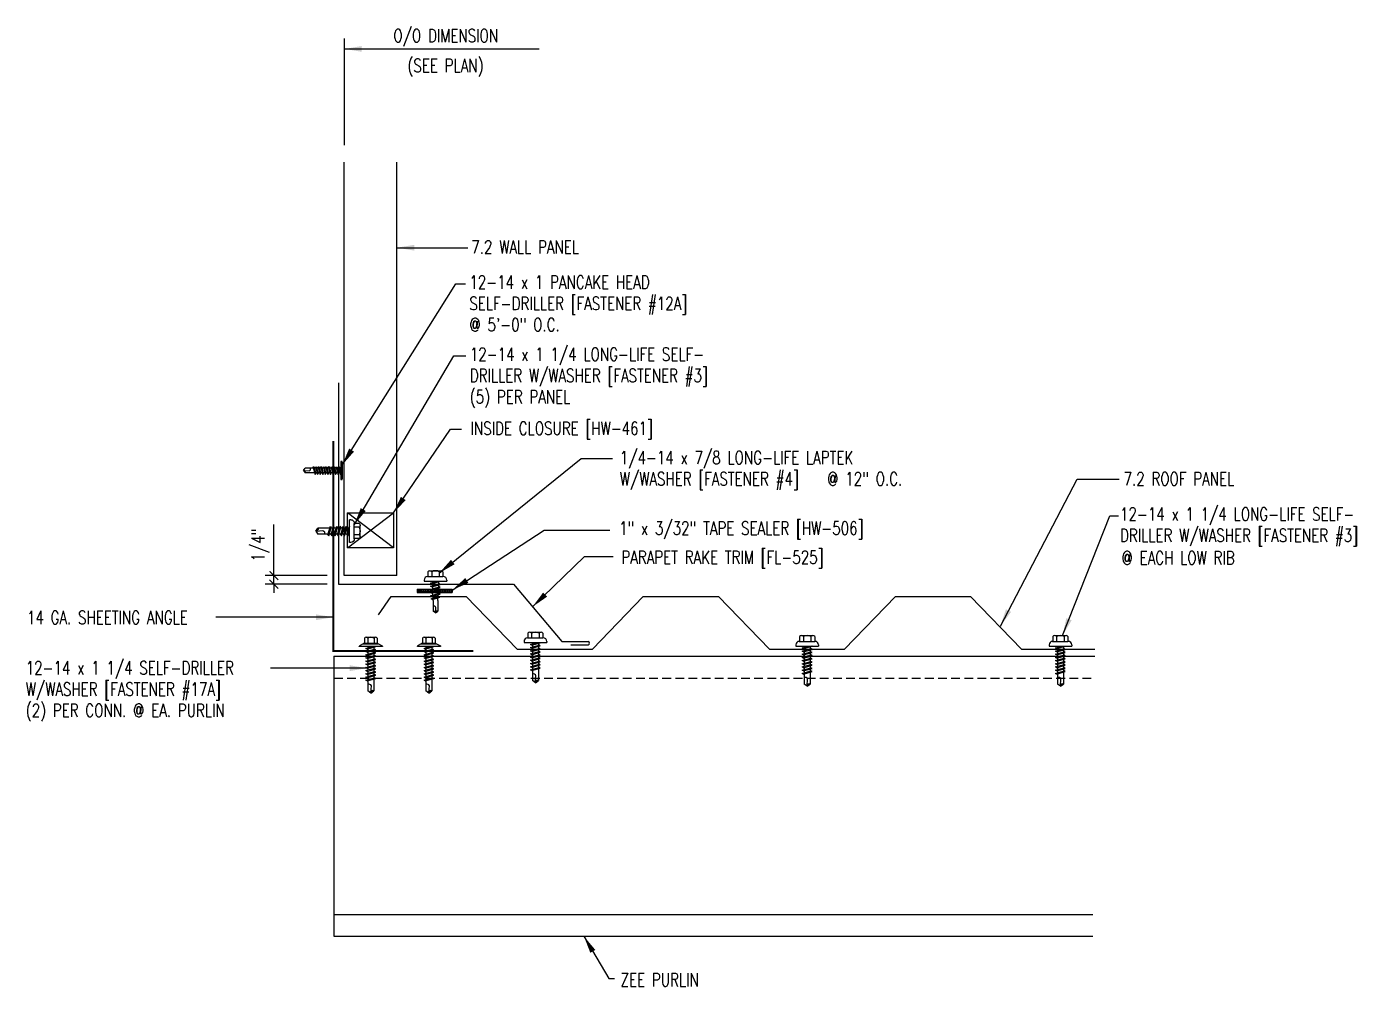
# Model space of a CAD drawing. Header units: inches. Extents: x -33163 to 19162, y -8858 to 30669.
# Drawn here: x -17035.41 to -16997.44, y 18150.51 to 18177.92 of the extents above; entities that cross this region are included whole.
import ezdxf

# ---------------------------------------------------------------- set-up
doc = ezdxf.new("R2010")
doc.units = ezdxf.units.IN
doc.linetypes.add('DASHED', pattern=[0.75, 0.5, -0.25])
doc.layers.get('0').update_dxf_attribs({"color": 9, "lineweight": 0})
for name, color, linetype in [('CLOSURE', 8, 'Continuous'), ('DIM', 7, 'Continuous'), ('FASTENER', 9, 'Continuous'), ('PANEL-S', 11, 'Continuous'), ('SEALANT', 11, 'Continuous'), ('STLA', 12, 'Continuous'), ('TAPE', 9, 'Continuous'), ('TEXT', 7, 'Continuous'), ('TRIM', 4, 'Continuous')]:
    doc.layers.add(name, color=color, linetype=linetype)
doc.styles.add('TEXT', font='SIMPLEX.shx', dxfattribs={"width": 0.75, "height": 0.375})
doc.styles.add('TEXT1', font='ROMANS.shx', dxfattribs={"width": 0.75, "height": 0.375})
doc.dimstyles.new('DETAIL$7', dxfattribs={"dimscale": 4, "dimtxt": 0.375, "dimasz": 0.125, "dimexe": 0.0625, "dimexo": 0.0625, "dimgap": 0.0625, "dimtad": 1, "dimdec": 4, "dimzin": 3, "dimdsep": 46, "dimlunit": 4, "dimtxsty": 'TEXT', "dimblk": 'ARCHTICK', "dimcen": 0.0625, "dimclrd": 7, "dimclre": 7, "dimclrt": 2, "dimadec": 0, "dimazin": 0, "dimtfac": 0.6, "dimtdec": 4, "dimtmove": 0, "dimatfit": 3, "dimfxl": 1, "dimfrac": 2, "dimtolj": 1, "dimtzin": 0, "dimarcsym": 0})

# ---------------------------------------------------------------- blocks, each defined once
blk = doc.blocks.new('A$C6938402A')
at = {"layer": 'TAPE'}
h = blk.add_hatch(dxfattribs=at)
h.set_pattern_fill('DOTS', color=256, scale=0.35, angle=270, style=0)
h.set_pattern_definition([(270, (-22.332364, -26.379487), (0.021875, -0.0109375), [0, -0.021875])])
h.paths.add_polyline_path([(-0.563, -0.04), (-0.547, -0.132), (0.438, 0.041), (0.422, 0.134)])
at = {"layer": 'SEALANT'}
for p, q in [((-0.563, -0.04), (0.422, 0.134)), ((-0.547, -0.132), (0.438, 0.041)), ((0.422, 0.134), (0.438, 0.041)), ((-0.563, -0.04), (-0.547, -0.132))]:
    blk.add_line(p, q, dxfattribs=at)
blk = doc.blocks.new('FD-F3')
at = {"layer": 'TEXT', "style": 'TEXT1', "width": 0.75}
for s, p in [('12-14 x 1 1/4 LONG-LIFE SELF-', (0.0047, -0.0408)), ('DRILLER W/WASHER [FASTENER #3]', (0.0047, -0.1926))]:
    blk.add_text(s, height=0.09375, dxfattribs=at).set_placement(p)
blk.add_attdef('(QUANTITY)', (0.0047, -0.3444), '', height=0.0938, dxfattribs=at)
blk = doc.blocks.new('FD-F4')
at = {"layer": 'TEXT', "style": 'TEXT1', "width": 0.75}
for s, p in [('1/4-14 x 7/8 LONG-LIFE LAPTEK', (0.0047, -0.0408)), ('W/WASHER [FASTENER #4]', (0.0047, -0.1926))]:
    blk.add_text(s, height=0.09375, dxfattribs=at).set_placement(p)
blk.add_attdef('(QUANTITY)', (1.4847, -0.1926), '', height=0.0938, dxfattribs=at)
blk = doc.blocks.new('fz5')
at = {"layer": 'FASTENER'}
for p, q in [((-0.326, 0.071), (-0.326, 0.037)), ((-0.326, 0.037), (0.322, 0.037)), ((-0.226, 0.171), (0.214, 0.171)), ((-0.217, 0.305), (-0.217, 0.171)), ((-0.163, 0.337), (0.159, 0.337)), ((-0.141, -0.014), (0.037, 0.037)), ((-0.108, 0.305), (-0.108, 0.171)), ((-0.105, -0.034), (0.137, 0.035)), ((-0.088, 0.037), (-0.088, 0.001)), ((-0.088, 0.037), (0.085, 0.037)), ((0.085, 0.037), (0.134, 0.037)), ((0.085, 0.02), (0.085, -0.041)), ((0.105, 0.305), (0.105, 0.171)), ((0.137, 0.035), (0.134, 0.037)), ((0.214, 0.305), (0.214, 0.171)), ((0.322, 0.071), (0.322, 0.037)), ((-0.105, -0.034), (-0.141, -0.014)), ((-0.141, -0.105), (0.102, -0.036)), ((-0.105, -0.125), (-0.141, -0.105)), ((-0.141, -0.196), (0.102, -0.127)), ((-0.105, -0.216), (-0.141, -0.196)), ((-0.141, -0.287), (0.102, -0.217)), ((-0.105, -0.307), (-0.141, -0.287)), ((-0.141, -0.378), (0.102, -0.308)), ((-0.105, -0.398), (-0.141, -0.378)), ((-0.105, -0.125), (0.137, -0.056)), ((-0.105, -0.216), (0.137, -0.147)), ((-0.105, -0.307), (0.137, -0.238)), ((-0.105, -0.398), (0.137, -0.328)), ((-0.088, -0.029), (-0.088, -0.09)), ((-0.088, -0.12), (-0.088, -0.181)), ((-0.084, -0.27), (-0.088, -0.211)), ((-0.078, -0.36), (-0.082, -0.3)), ((0.071, -0.408), (0.075, -0.346)), ((0.077, -0.315), (0.082, -0.253)), ((0.084, -0.223), (0.085, -0.211)), ((0.085, -0.071), (0.085, -0.131)), ((0.085, -0.162), (0.085, -0.211)), ((0.137, -0.056), (0.102, -0.036)), ((0.137, -0.147), (0.102, -0.127)), ((0.137, -0.238), (0.102, -0.217)), ((0.137, -0.328), (0.102, -0.308)), ((-0.122, -0.463), (0.089, -0.403)), ((-0.086, -0.483), (-0.122, -0.463)), ((-0.086, -0.483), (0.124, -0.423)), ((-0.071, -0.449), (-0.075, -0.389)), ((-0.066, -0.516), (-0.069, -0.478)), ((-0.066, -0.516), (-0.066, -0.82)), ((-0.003, -0.854), (0.009, -0.714)), ((0.063, -0.515), (0.068, -0.439)), ((0.063, -0.516), (0.063, -0.82)), ((0.124, -0.423), (0.089, -0.403)), ((-0.002, -0.866), (-0.066, -0.82)), ((-0.002, -0.866), (0.063, -0.82))]:
    blk.add_line(p, q, dxfattribs=at)
for centre, radius, start, end in [((-0.226, 0.071), 0.1, 90, 180), ((-0.163, 0.274), 0.0628, 29.8754, 150.1246), ((-0.002, 0.141), 0.196, 56.9974, 123.0026), ((0.159, 0.274), 0.0628, 29.8754, 150.1246), ((0.222, 0.071), 0.1, 0, 90), ((-0.036, -0.723), 0.0461, 11.1445, 130.906), ((0.073, -0.516), 0.01, 175.9484, 180), ((0.039, -0.855), 0.0422, 55.4585, 194.8454)]:
    blk.add_arc(centre, radius, start, end, dxfattribs=at)
blk = doc.blocks.new('_ArchTick')
at = {"color": 0, "linetype": 'ByBlock', "const_width": 0.15}
blk.add_lwpolyline([(-0.5, -0.5), (0.5, 0.5)], dxfattribs=at)
blk = doc.blocks.new('FD-F17A')
at = {"layer": 'TEXT', "style": 'TEXT1', "width": 0.75}
for s, p in [('12-14 x 1 1/4 SELF-DRILLER', (0.0047, -0.0408)), ('W/WASHER [FASTENER #17A]', (0.0047, -0.1926))]:
    blk.add_text(s, height=0.09375, dxfattribs=at).set_placement(p)
blk.add_attdef('(QUANTITY)', (0.0047, -0.3444), '', height=0.0938, dxfattribs=at)
blk = doc.blocks.new('A$C300C25CC')
at = {"layer": 'FASTENER'}
for p, q in [((-0.295, 0.037), (-0.404, -0.018)), ((-0.295, 0.037), (0.139, 0.037)), ((-0.271, 0.059), (0.115, 0.059)), ((-0.271, 0.041), (0.115, 0.041)), ((-0.258, 0.198), (-0.258, 0.059)), ((-0.258, 0.059), (0.103, 0.059)), ((-0.213, 0.225), (0.057, 0.225)), ((-0.167, 0.198), (-0.167, 0.059)), ((0.012, 0.198), (0.012, 0.059)), ((0.103, 0.198), (0.103, 0.059)), ((0.139, 0.037), (0.249, -0.018)), ((-0.404, -0.018), (-0.404, -0.029)), ((-0.404, -0.029), (0.249, -0.029)), ((-0.217, -0.094), (-0.032, -0.041)), ((-0.181, -0.114), (-0.217, -0.094)), ((-0.217, -0.185), (0.026, -0.115)), ((-0.181, -0.205), (-0.217, -0.185)), ((-0.217, -0.275), (0.026, -0.206)), ((-0.181, -0.296), (-0.217, -0.275)), ((-0.217, -0.366), (0.026, -0.297)), ((-0.181, -0.386), (-0.217, -0.366)), ((-0.181, -0.114), (0.062, -0.044)), ((-0.181, -0.205), (0.062, -0.135)), ((-0.181, -0.296), (0.062, -0.226)), ((-0.181, -0.386), (0.062, -0.317)), ((-0.164, -0.041), (0.009, -0.041)), ((-0.164, -0.041), (-0.164, -0.079)), ((-0.164, -0.109), (-0.164, -0.169)), ((-0.164, -0.2), (-0.164, -0.26)), ((-0.164, -0.291), (-0.164, -0.351)), ((0.009, -0.041), (0.055, -0.041)), ((0.009, -0.06), (0.009, -0.12)), ((0.009, -0.15), (0.009, -0.211)), ((0.009, -0.241), (0.009, -0.302)), ((0.009, -0.332), (0.009, -0.393)), ((0.062, -0.135), (0.026, -0.115)), ((0.062, -0.226), (0.026, -0.206)), ((0.062, -0.317), (0.026, -0.297)), ((0.062, -0.044), (0.055, -0.041)), ((0.249, -0.018), (0.249, -0.029)), ((-0.217, -0.457), (0.026, -0.388)), ((-0.181, -0.477), (-0.217, -0.457)), ((-0.217, -0.548), (0.026, -0.479)), ((-0.181, -0.568), (-0.217, -0.548)), ((-0.217, -0.639), (0.026, -0.57)), ((-0.181, -0.659), (-0.217, -0.639)), ((-0.217, -0.73), (0.026, -0.661)), ((-0.181, -0.75), (-0.217, -0.73)), ((-0.217, -0.821), (0.026, -0.752)), ((-0.181, -0.477), (0.062, -0.408)), ((-0.181, -0.568), (0.062, -0.499)), ((-0.181, -0.659), (0.062, -0.59)), ((-0.181, -0.75), (0.062, -0.681)), ((-0.164, -0.382), (-0.164, -0.442)), ((-0.164, -0.472), (-0.164, -0.533)), ((-0.164, -0.563), (-0.164, -0.624)), ((-0.164, -0.654), (-0.164, -0.715)), ((-0.164, -0.745), (-0.164, -0.806)), ((0.009, -0.423), (0.009, -0.484)), ((0.009, -0.514), (0.009, -0.575)), ((0.009, -0.605), (0.009, -0.666)), ((0.009, -0.696), (0.009, -0.756)), ((0.062, -0.408), (0.026, -0.388)), ((0.062, -0.499), (0.026, -0.479)), ((0.062, -0.59), (0.026, -0.57)), ((0.062, -0.681), (0.026, -0.661)), ((0.062, -0.772), (0.026, -0.752)), ((-0.181, -0.841), (-0.217, -0.821)), ((-0.217, -0.912), (0.026, -0.842)), ((-0.181, -0.932), (-0.217, -0.912)), ((-0.217, -1.003), (0.026, -0.933)), ((-0.181, -1.023), (-0.217, -1.003)), ((-0.181, -0.841), (0.062, -0.772)), ((-0.181, -0.932), (0.062, -0.863)), ((-0.181, -1.023), (0.062, -0.953)), ((-0.164, -0.836), (-0.164, -0.897)), ((-0.164, -0.927), (-0.164, -0.988)), ((-0.164, -1.018), (-0.164, -1.31)), ((0.009, -0.787), (0.009, -0.847)), ((0.009, -0.878), (0.009, -0.938)), ((0.009, -0.969), (0.009, -1.31)), ((0.062, -0.863), (0.026, -0.842)), ((0.062, -0.953), (0.026, -0.933)), ((-0.078, -1.371), (-0.164, -1.31)), ((-0.08, -1.355), (-0.063, -1.168)), ((-0.078, -1.371), (0.009, -1.31))]:
    blk.add_line(p, q, dxfattribs=at)
blk.add_lwpolyline([(-0.408, -0.041), (-0.408, -0.029), (0.253, -0.029), (0.253, -0.041)], close=True, dxfattribs=at)
for centre, radius, start, end in [((-0.271, 0.05), 0.00894, 90, 270), ((-0.213, 0.172), 0.0527, 29.8754, 150.1246), ((-0.078, 0.06), 0.164, 56.9974, 123.0026), ((0.057, 0.172), 0.0527, 29.8754, 150.1246), ((0.115, 0.05), 0.00894, 270, 90), ((-0.124, -1.18), 0.0615, 11.1445, 130.906), ((-0.023, -1.356), 0.0563, 55.4585, 194.8454)]:
    blk.add_arc(centre, radius, start, end, dxfattribs=at)
blk = doc.blocks.new('FD-F12a')
at = {"layer": 'TEXT', "style": 'TEXT1', "width": 0.75}
for s, p in [('12-14 x 1 PANCAKE HEAD', (0.0047, -0.0408)), ('SELF-DRILLER [FASTENER #12A]', (0.0047, -0.1926))]:
    blk.add_text(s, height=0.09375, dxfattribs=at).set_placement(p)
blk.add_attdef('(QUANTITY)', (0.0047, -0.3444), '', height=0.0938, dxfattribs=at)
at = {"layer": 'TEXT', "style": 'TEXT1', "flags": 1}
for tag, p in [('Color', (0.0553, -0.5192)), ('Calc', (0.0553, -0.5192)), ('Opt1', (0.0553, -0.5192)), ('Opt2', (0.0553, -0.5192)), ('Opt3', (0.0553, -0.5192)), ('Description', (0.0553, -0.5192)), ('Multiple', (0.0553, -0.5192)), ('Part', (0.0553, -0.5192)), ('Spare1', (0.0553, -0.7067)), ('Spare2', (0.0553, -0.7067)), ('Spare3', (0.0553, -0.7067)), ('Spare4', (0.0553, -0.7067)), ('Spare5', (0.0553, -0.7067)), ('Spare6', (0.0553, -0.7067)), ('Spare7', (0.0553, -0.7067)), ('Spare8', (0.0553, -0.7067)), ('Spare9', (0.0553, -0.7067)), ('Spare10', (0.0553, -0.7067))]:
    blk.add_attdef(tag, p, '', height=0.0938, dxfattribs=at)
blk = doc.blocks.new('fz9')
at = {"layer": 'FASTENER'}
for p, q in [((-0.324, 0.071), (-0.324, 0.037)), ((-0.324, 0.037), (0.324, 0.037)), ((-0.224, 0.171), (0.215, 0.171)), ((-0.215, 0.305), (-0.215, 0.171)), ((-0.161, 0.337), (0.161, 0.337)), ((-0.139, -0.016), (0.046, 0.037)), ((-0.107, 0.305), (-0.107, 0.171)), ((-0.104, -0.036), (0.139, 0.033)), ((-0.086, 0.037), (0.086, 0.037)), ((-0.086, 0.037), (-0.086, -0.001)), ((0.086, 0.037), (0.133, 0.037)), ((0.086, 0.018), (0.086, -0.042)), ((0.107, 0.305), (0.107, 0.171)), ((0.139, 0.033), (0.133, 0.037)), ((0.215, 0.305), (0.215, 0.171)), ((0.324, 0.071), (0.324, 0.037)), ((-0.104, -0.036), (-0.139, -0.016)), ((-0.139, -0.107), (0.104, -0.038)), ((-0.104, -0.127), (-0.139, -0.107)), ((-0.139, -0.198), (0.104, -0.128)), ((-0.104, -0.218), (-0.139, -0.198)), ((-0.139, -0.289), (0.104, -0.219)), ((-0.104, -0.309), (-0.139, -0.289)), ((-0.139, -0.38), (0.104, -0.31)), ((-0.104, -0.4), (-0.139, -0.38)), ((-0.104, -0.127), (0.139, -0.058)), ((-0.104, -0.218), (0.139, -0.149)), ((-0.104, -0.309), (0.139, -0.239)), ((-0.104, -0.4), (0.139, -0.33)), ((-0.086, -0.031), (-0.086, -0.092)), ((-0.086, -0.122), (-0.086, -0.183)), ((-0.086, -0.213), (-0.086, -0.274)), ((-0.086, -0.304), (-0.086, -0.364)), ((0.086, -0.073), (0.086, -0.133)), ((0.086, -0.164), (0.086, -0.224)), ((0.086, -0.255), (0.086, -0.315)), ((0.086, -0.345), (0.086, -0.406)), ((0.139, -0.058), (0.104, -0.038)), ((0.139, -0.149), (0.104, -0.128)), ((0.139, -0.239), (0.104, -0.219)), ((0.139, -0.33), (0.104, -0.31)), ((-0.139, -0.47), (0.104, -0.401)), ((-0.104, -0.491), (-0.139, -0.47)), ((-0.139, -0.561), (0.104, -0.492)), ((-0.104, -0.581), (-0.139, -0.561)), ((-0.104, -0.491), (0.139, -0.421)), ((-0.104, -0.581), (0.139, -0.512)), ((-0.086, -0.395), (-0.086, -0.455)), ((-0.086, -0.486), (-0.086, -0.546)), ((-0.086, -0.577), (-0.086, -0.869)), ((-0.002, -0.914), (0.014, -0.727)), ((0.086, -0.436), (0.086, -0.497)), ((0.086, -0.527), (0.086, -0.869)), ((0.139, -0.421), (0.104, -0.401)), ((0.139, -0.512), (0.104, -0.492)), ((0, -0.929), (-0.086, -0.869)), ((0, -0.929), (0.086, -0.869))]:
    blk.add_line(p, q, dxfattribs=at)
for centre, radius, start, end in [((-0.224, 0.071), 0.1, 90, 180), ((-0.161, 0.274), 0.0628, 29.8754, 150.1246), ((0, 0.141), 0.196, 56.9974, 123.0026), ((0.161, 0.274), 0.0628, 29.8754, 150.1246), ((0.224, 0.071), 0.1, 0, 90), ((-0.046, -0.739), 0.0615, 11.1445, 130.906), ((0.054, -0.915), 0.0563, 55.4585, 194.8454)]:
    blk.add_arc(centre, radius, start, end, dxfattribs=at)
blk = doc.blocks.new('A$C75494D7C')
at = {"layer": 'FASTENER'}
for p, q in [((0.491, 0.821), (0.491, 0.341)), ((0.537, 0.821), (0.537, 0.341)), ((-0.572, 0.581), (-0.524, 0.65)), ((-0.572, 0.581), (-0.524, 0.512)), ((-0.56, 0.583), (-0.411, 0.57)), ((-0.29, 0.65), (-0.524, 0.65)), ((-0.251, 0.512), (-0.524, 0.512)), ((-0.294, 0.664), (-0.278, 0.693)), ((-0.294, 0.664), (-0.239, 0.47)), ((-0.278, 0.693), (-0.223, 0.498)), ((-0.218, 0.65), (-0.266, 0.65)), ((-0.239, 0.47), (-0.223, 0.498)), ((-0.178, 0.512), (-0.227, 0.512)), ((-0.221, 0.664), (-0.205, 0.693)), ((-0.221, 0.664), (-0.166, 0.47)), ((-0.205, 0.693), (-0.15, 0.498)), ((-0.145, 0.65), (-0.193, 0.65)), ((-0.166, 0.47), (-0.15, 0.498)), ((-0.105, 0.512), (-0.154, 0.512)), ((-0.149, 0.664), (-0.133, 0.693)), ((-0.149, 0.664), (-0.093, 0.47)), ((-0.133, 0.693), (-0.077, 0.498)), ((-0.072, 0.65), (-0.121, 0.65)), ((-0.093, 0.47), (-0.077, 0.498)), ((-0.033, 0.512), (-0.081, 0.512)), ((-0.076, 0.664), (-0.06, 0.693)), ((-0.076, 0.664), (-0.021, 0.47)), ((-0.06, 0.693), (-0.005, 0.498)), ((0.001, 0.65), (-0.048, 0.65)), ((-0.021, 0.47), (-0.005, 0.498)), ((0.04, 0.512), (-0.008, 0.512)), ((-0.003, 0.664), (0.013, 0.693)), ((-0.003, 0.664), (0.052, 0.47)), ((0.013, 0.693), (0.068, 0.498)), ((0.073, 0.65), (0.025, 0.65)), ((0.052, 0.47), (0.068, 0.498)), ((0.113, 0.512), (0.064, 0.512)), ((0.069, 0.664), (0.085, 0.693)), ((0.069, 0.664), (0.125, 0.47)), ((0.085, 0.693), (0.141, 0.498)), ((0.146, 0.65), (0.098, 0.65)), ((0.125, 0.47), (0.141, 0.498)), ((0.185, 0.512), (0.137, 0.512)), ((0.142, 0.664), (0.158, 0.693)), ((0.142, 0.664), (0.198, 0.47)), ((0.158, 0.693), (0.214, 0.498)), ((0.219, 0.65), (0.17, 0.65)), ((0.198, 0.47), (0.214, 0.498)), ((0.258, 0.512), (0.21, 0.512)), ((0.215, 0.664), (0.231, 0.693)), ((0.215, 0.664), (0.27, 0.47)), ((0.231, 0.693), (0.286, 0.498)), ((0.291, 0.65), (0.243, 0.65)), ((0.27, 0.47), (0.286, 0.498)), ((0.331, 0.512), (0.282, 0.512)), ((0.288, 0.664), (0.304, 0.693)), ((0.288, 0.664), (0.343, 0.47)), ((0.304, 0.693), (0.359, 0.498)), ((0.364, 0.65), (0.316, 0.65)), ((0.343, 0.47), (0.359, 0.498)), ((0.404, 0.512), (0.355, 0.512)), ((0.36, 0.664), (0.376, 0.693)), ((0.36, 0.664), (0.416, 0.47)), ((0.376, 0.693), (0.432, 0.498)), ((0.437, 0.65), (0.388, 0.65)), ((0.416, 0.47), (0.432, 0.498)), ((0.476, 0.512), (0.428, 0.512)), ((0.433, 0.664), (0.449, 0.693)), ((0.433, 0.664), (0.488, 0.47)), ((0.449, 0.693), (0.491, 0.545)), ((0.491, 0.65), (0.461, 0.65)), ((0.488, 0.47), (0.491, 0.475)), ((0.491, 0.65), (0.491, 0.512)), ((0.491, 0.512), (0.491, 0.475))]:
    blk.add_line(p, q, dxfattribs=at)
for centre, radius, start, end in [((0.514, 0.819), 0.0227, 4.6639, 175.3361), ((-0.561, 0.538), 0.045, 325.4585, 104.8454), ((-0.42, 0.618), 0.0492, 281.1445, 40.906), ((0.514, 0.343), 0.0227, 184.6639, 355.3361)]:
    blk.add_arc(centre, radius, start, end, dxfattribs=at)
blk = doc.blocks.new('fz2')
at = {"layer": 'FASTENER'}
for p, q in [((-0.324, 0.071), (-0.324, 0.037)), ((-0.324, 0.037), (0.324, 0.037)), ((-0.224, 0.171), (0.215, 0.171)), ((-0.215, 0.305), (-0.215, 0.171)), ((-0.161, 0.337), (0.161, 0.337)), ((-0.139, -0.016), (0.046, 0.037)), ((-0.107, 0.305), (-0.107, 0.171)), ((-0.104, -0.036), (0.139, 0.033)), ((-0.086, 0.037), (0.086, 0.037)), ((-0.086, 0.037), (-0.086, -0.001)), ((0.086, 0.037), (0.133, 0.037)), ((0.086, 0.018), (0.086, -0.042)), ((0.107, 0.305), (0.107, 0.171)), ((0.139, 0.033), (0.133, 0.037)), ((0.215, 0.305), (0.215, 0.171)), ((0.324, 0.071), (0.324, 0.037)), ((-0.104, -0.036), (-0.139, -0.016)), ((-0.139, -0.107), (0.104, -0.038)), ((-0.104, -0.127), (-0.139, -0.107)), ((-0.139, -0.198), (0.104, -0.128)), ((-0.104, -0.218), (-0.139, -0.198)), ((-0.139, -0.289), (0.104, -0.219)), ((-0.104, -0.309), (-0.139, -0.289)), ((-0.139, -0.38), (0.104, -0.31)), ((-0.104, -0.4), (-0.139, -0.38)), ((-0.104, -0.127), (0.139, -0.058)), ((-0.104, -0.218), (0.139, -0.149)), ((-0.104, -0.309), (0.139, -0.239)), ((-0.104, -0.4), (0.139, -0.33)), ((-0.086, -0.031), (-0.086, -0.092)), ((-0.086, -0.122), (-0.086, -0.183)), ((-0.086, -0.213), (-0.086, -0.274)), ((-0.086, -0.304), (-0.086, -0.364)), ((0.086, -0.073), (0.086, -0.133)), ((0.086, -0.164), (0.086, -0.224)), ((0.086, -0.255), (0.086, -0.315)), ((0.086, -0.345), (0.086, -0.406)), ((0.139, -0.058), (0.104, -0.038)), ((0.139, -0.149), (0.104, -0.128)), ((0.139, -0.239), (0.104, -0.219)), ((0.139, -0.33), (0.104, -0.31)), ((-0.139, -0.47), (0.104, -0.401)), ((-0.104, -0.491), (-0.139, -0.47)), ((-0.139, -0.561), (0.104, -0.492)), ((-0.104, -0.581), (-0.139, -0.561)), ((-0.139, -0.652), (0.104, -0.583)), ((-0.104, -0.672), (-0.139, -0.652)), ((-0.139, -0.743), (0.104, -0.674)), ((-0.104, -0.763), (-0.139, -0.743)), ((-0.104, -0.491), (0.139, -0.421)), ((-0.104, -0.581), (0.139, -0.512)), ((-0.104, -0.672), (0.139, -0.603)), ((-0.104, -0.763), (0.139, -0.694)), ((-0.086, -0.395), (-0.086, -0.455)), ((-0.086, -0.486), (-0.086, -0.546)), ((-0.086, -0.577), (-0.086, -0.637)), ((-0.086, -0.667), (-0.086, -0.728)), ((-0.086, -0.758), (-0.086, -1.05)), ((0.086, -0.436), (0.086, -0.497)), ((0.086, -0.527), (0.086, -0.588)), ((0.086, -0.618), (0.086, -0.679)), ((0.086, -0.709), (0.086, -1.05)), ((0.139, -0.421), (0.104, -0.401)), ((0.139, -0.512), (0.104, -0.492)), ((0.139, -0.603), (0.104, -0.583)), ((0.139, -0.694), (0.104, -0.674)), ((0, -1.111), (-0.086, -1.05)), ((-0.002, -1.095), (0.014, -0.909)), ((0, -1.111), (0.086, -1.05))]:
    blk.add_line(p, q, dxfattribs=at)
for centre, radius, start, end in [((-0.224, 0.071), 0.1, 90, 180), ((-0.161, 0.274), 0.0628, 29.8754, 150.1246), ((0, 0.141), 0.196, 56.9974, 123.0026), ((0.161, 0.274), 0.0628, 29.8754, 150.1246), ((0.224, 0.071), 0.1, 0, 90), ((-0.046, -0.921), 0.0615, 11.1445, 130.906), ((0.054, -1.097), 0.0563, 55.4585, 194.8454)]:
    blk.add_arc(centre, radius, start, end, dxfattribs=at)

msp = doc.modelspace()

# ---------------------------------------------------------------- linework, layer by layer
at = {"layer": 'CLOSURE'}
for p, q in [((-17026.25044, 18163.03229), (-17026.25044, 18164.03229)), ((-17026.25044, 18164.03229), (-17024.93858, 18164.03229)), ((-17026.25044, 18163.03229), (-17024.93858, 18164.03229)), ((-17024.93858, 18163.03229), (-17026.25044, 18164.03229)), ((-17024.93858, 18164.03229), (-17024.93858, 18163.03229)), ((-17024.93858, 18163.03229), (-17026.25044, 18163.03229))]:
    msp.add_line(p, q, dxfattribs=at)
at = {"layer": 'DIM', "color": 7}
msp.add_line((-17026.34234, 18177.58185), (-17026.34234, 18174.53885), dxfattribs=at)
at = {"layer": 'PANEL-S'}
for p, q in [((-17026.34234, 18162.24515), (-17026.34234, 18174.05094)), ((-17024.84234, 18162.24515), (-17024.84234, 18174.05094)), ((-17024.84234, 18162.24515), (-17026.34234, 18162.24515))]:
    msp.add_line(p, q, dxfattribs=at)
msp.add_lwpolyline([(-17025.36602, 18161.12745), (-17025.00467, 18161.64352), (-17022.85867, 18161.64352), (-17021.40467, 18160.14352), (-17019.25867, 18160.14352), (-17017.80467, 18161.64352), (-17015.65867, 18161.64352), (-17014.20467, 18160.14352), (-17012.05867, 18160.14352), (-17010.60467, 18161.64352), (-17008.45867, 18161.64352), (-17007.00467, 18160.14352), (-17004.91109, 18160.14352)], dxfattribs=at)
at = {"layer": 'STLA'}
for p, q in [((-17026.63636, 18159.94408), (-17026.63636, 18151.94408)), ((-17026.63636, 18159.94408), (-17004.914, 18159.94408)), ((-17026.63636, 18152.56908), (-17004.96604, 18152.56908)), ((-17026.63636, 18151.94408), (-17004.96604, 18151.94408))]:
    msp.add_line(p, q, dxfattribs=at)
at = {"layer": 'STLA', "linetype": 'DASHED', "ltscale": 0.5}
msp.add_line((-17026.63636, 18159.31908), (-17004.914, 18159.31908), dxfattribs=at)
at = {"layer": 'STLA', "const_width": 0.0625}
msp.add_lwpolyline([(-17022.6536, 18160.09166), (-17026.6536, 18160.09166), (-17026.6536, 18166.09166)], dxfattribs=at)
at = {"layer": 'TEXT', "color": 7}
for p, q in [((-17028.35329, 18162.24515), (-17028.35329, 18163.70761)), ((-17026.83323, 18162.24515), (-17028.60329, 18162.24515)), ((-17026.83323, 18161.99985), (-17028.60329, 18161.99985)), ((-17028.35329, 18161.99985), (-17028.35329, 18162.24515)), ((-17028.35329, 18161.99985), (-17028.35329, 18161.74985))]:
    msp.add_line(p, q, dxfattribs=at)
at = {"layer": 'TRIM'}
for p, q in [((-17026.50952, 18167.74985), (-17026.50952, 18161.99985)), ((-17026.50952, 18161.99985), (-17021.50952, 18161.99985)), ((-17021.50952, 18161.99985), (-17020.12749, 18160.36023)), ((-17020.12749, 18160.36023), (-17019.37749, 18160.36023)), ((-17019.87749, 18160.26648), (-17019.37749, 18160.26648))]:
    msp.add_line(p, q, dxfattribs=at)
msp.add_arc((-17019.39457, 18160.31336), 0.04989, 290.026243, 69.973757, dxfattribs=at)

# ---------------------------------------------------------------- block references
at = {"layer": 'FASTENER', "xscale": -1, "rotation": 269.9999999999999}
msp.add_blockref('fz9', (-17026.22672, 18163.51619), dxfattribs=at)
at = {"layer": 'FASTENER'}
for name, p in [('fz5', (-17023.73807, 18162.04642)), ('fz2', (-17020.88631, 18160.29476)), ('fz2', (-17013.12536, 18160.19583)), ('fz2', (-17005.89375, 18160.19583))]:
    msp.add_blockref(name, p, dxfattribs=at)
at = {"layer": 'TEXT', "xscale": 4, "yscale": 4, "zscale": 4}
for name, p, values in [('FD-F12a', (-17022.78931, 18170.59872), {'(QUANTITY)': '@ 5\'-0" O.C.'}), ('FD-F3', (-17022.77687, 18168.53998), {'(QUANTITY)': '(5) PER PANEL'}), ('FD-F4', (-17018.49399, 18165.58894), {'(QUANTITY)': '@ 12" O.C.'}), ('FD-F17A', (-17035.45685, 18159.58539), {'(QUANTITY)': '(2) PER CONN. @ EA. PURLIN'})]:
    msp.add_blockref(name, p, dxfattribs=at).add_auto_attribs(values)
at = {"layer": 'TEXT'}
for name, p in [('A$C75494D7C', (-17026.93661, 18164.66455)), ('A$C300C25CC', (-17025.50571, 18160.25986)), ('A$C300C25CC', (-17023.84794, 18160.25986))]:
    msp.add_blockref(name, p, dxfattribs=at)
at = {"layer": 'TEXT', "xscale": 4, "yscale": 4, "zscale": 4}
msp.add_blockref('FD-F3', (-17004.21021, 18163.97588), dxfattribs=at)
at = {"layer": 'TEXT', "color": 7, "xscale": 0.25, "yscale": 0.25, "zscale": 0.25}
for p, rotation in [((-17028.35329, 18162.24515), 270), ((-17028.35329, 18161.99985), 90)]:
    msp.add_blockref('_ArchTick', p, dxfattribs=dict(at, rotation=rotation))
at = {"layer": 'TEXT', "rotation": 350.0000000000001}
msp.add_blockref('A$C6938402A', (-17023.69975, 18161.79531), dxfattribs=at)

# ---------------------------------------------------------------- texts
at = {"layer": 'TEXT', "style": 'TEXT1', "width": 0.75}
for s, p in [('O/O DIMENSION', (-17024.9406, 18177.47442)), ('(SEE PLAN)', (-17024.53769, 18176.62077)), ('7.2 WALL PANEL', (-17022.7156, 18171.43813)), ('INSIDE CLOSURE [HW-461]', (-17022.73634, 18166.26155)), ('7.2 ROOF PANEL', (-17004.08903, 18164.82036)), ('1" x 3/32" TAPE SEALER [HW-506]', (-17018.49601, 18163.40931)), ('PARAPET RAKE TRIM [FL-525]', (-17018.43129, 18162.57953)), ('@ EACH LOW RIB', (-17004.15, 18162.5632)), ('14 GA. SHEETING ANGLE', (-17035.40324, 18160.86093)), ('ZEE PURLIN', (-17018.45062, 18150.51336))]:
    msp.add_text(s, height=0.375, dxfattribs=at).set_placement(p)
at = {"layer": 'TEXT', "color": 2, "insert": (-17028.74198, 18163.11989), "char_height": 0.375, "attachment_point": 5, "rotation": 90, "style": 'TEXT1'}
msp.add_mtext('\\A1;1/4"', dxfattribs=at)

# ---------------------------------------------------------------- leaders
at = {"layer": 'DIM'}
msp.add_leader([(-17026.34234, 18177.28331), (-17020.78025, 18177.28331)], dimstyle='DETAIL$7', dxfattribs=at)
at = {"layer": 'TEXT'}
for points in [[(-17024.84234, 18171.60705), (-17023.68332, 18171.60705), (-17022.81269, 18171.60705)], [(-17026.39997, 18165.40496), (-17023.16094, 18170.57275), (-17022.88234, 18170.57275)], [(-17026.05553, 18163.69955), (-17023.21898, 18168.51929), (-17022.87073, 18168.51929)], [(-17024.93858, 18164.03229), (-17023.31187, 18166.42525), (-17022.99844, 18166.42525)], [(-17023.63328, 18162.31625), (-17019.57773, 18165.59094), (-17018.68272, 18165.59094)], [(-17007.60686, 18160.80247), (-17005.41711, 18164.99777), (-17004.21956, 18164.99777)], [(-17005.83256, 18160.53241), (-17004.48445, 18163.95278), (-17004.2335, 18163.95278)], [(-17023.26145, 18161.83111), (-17020.63961, 18163.54426), (-17018.75857, 18163.54426)], [(-17020.96576, 18161.35474), (-17019.48671, 18162.78623), (-17018.66755, 18162.78623)], [(-17026.6536, 18161.05501), (-17028.8447, 18161.05501), (-17030.01243, 18161.05501)], [(-17025.68695, 18159.60072), (-17027.19041, 18159.60072), (-17028.44661, 18159.60072)], [(-17019.50022, 18151.94408), (-17018.78876, 18150.74228), (-17018.63065, 18150.74228)]]:
    msp.add_leader(points, dimstyle='DETAIL$7', dxfattribs=at)

doc.saveas('drawing.dxf')
